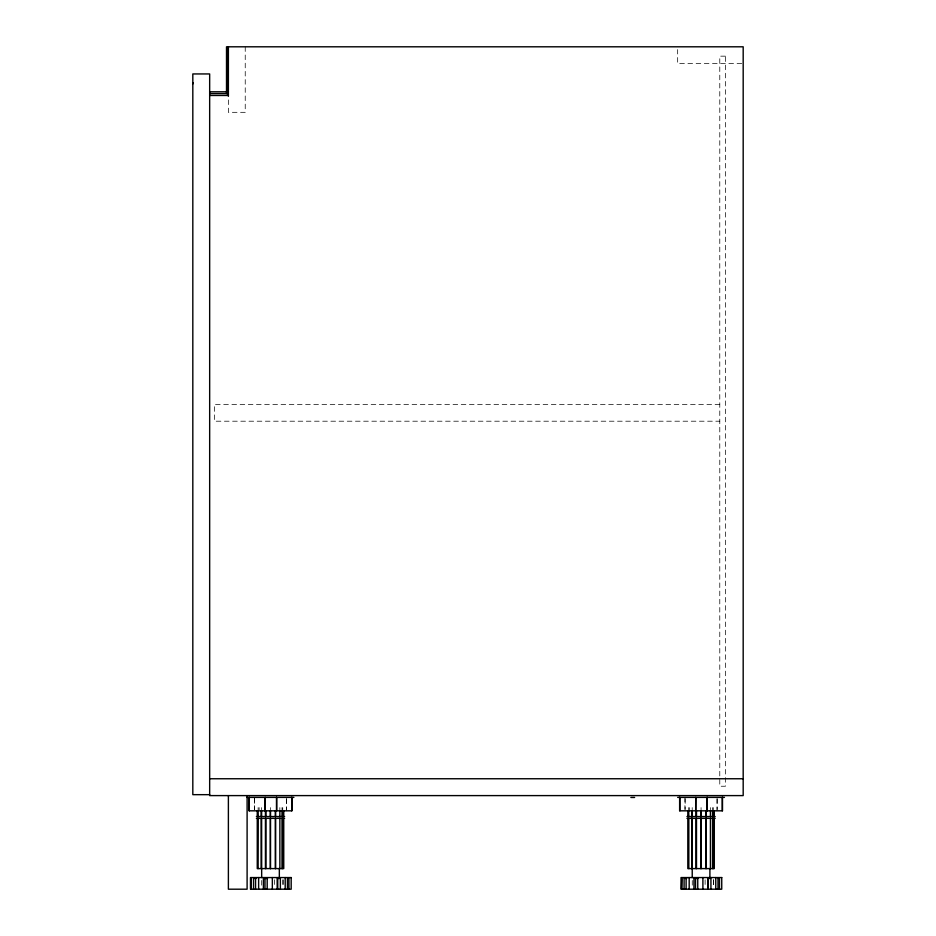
<?xml version="1.0" encoding="UTF-8"?>
<svg xmlns="http://www.w3.org/2000/svg" width="936" height="936" viewBox="0 0 936 936"><rect width="100%" height="100%" fill="white"/><g stroke="black" fill="none" stroke-linecap="round" stroke-linejoin="round"><path stroke-width="0.7" stroke-dasharray="4.68 3.51" d="M741.733 63.648L677.664 63.648L677.664 49.608M719.784 404.352L214.344 404.352L214.344 421.2L719.784 421.2M717.198 798.736L717.198 809.488M716.976 798.736L716.976 810.822M713.677 879.793L713.677 887.854M713.466 879.793L713.466 887.854M713.302 807.604L713.302 809.757M712.565 807.604L712.565 809.757M710.424 807.604L710.424 809.757M705.112 879.793L705.112 887.854M701.064 807.604L701.064 809.757M692.184 807.604L692.184 809.757M692.266 880.472L692.266 887.749M689.692 807.604L689.692 809.757M688.685 807.604L688.685 809.757M685.152 798.736L685.152 809.488M684.93 797.39L684.93 809.488M286.638 798.736L286.638 809.488M286.416 798.736L286.416 810.822M283.117 879.793L283.117 887.854M282.906 879.793L282.906 887.854M282.742 807.604L282.742 809.757M282.005 807.604L282.005 809.757M279.864 807.604L279.864 809.757M274.552 879.793L274.552 887.854M270.504 807.604L270.504 809.757M261.624 807.604L261.624 809.757M261.706 880.472L261.706 887.749M259.132 807.604L259.132 809.757M258.125 807.604L258.125 809.757M254.592 798.736L254.592 809.488M254.37 797.39L254.37 809.488M245.232 46.8L245.232 112.32L228.384 112.32L228.384 97.765M725.4 56.16L719.784 56.16L719.784 786.24L725.4 786.24L725.4 56.16"/><path stroke-width="1.4" d="M209.664 91.798L226.512 91.798M209.664 93.6L228.384 93.6M209.664 95.472L228.056 95.472L228.056 46.8M209.664 778.752L743.184 778.752M209.664 794.664L192.816 794.664L192.816 73.944L209.664 73.944L209.664 795.6L743.184 795.6L743.184 46.8L226.512 46.8L226.512 93.6M247.104 797.39L293.904 797.39M677.664 797.39L724.464 797.39M630.864 797.472L634.608 797.472M256.394 816.555L284.614 816.555M686.954 816.555L715.174 816.555M256.394 818.345L284.614 818.345M686.954 818.345L715.174 818.345M256.066 878.448L253.527 878.448L253.527 889.2M267.52 878.448L263.39 878.448L263.39 889.2M686.626 878.448L684.087 878.448L684.087 889.2M698.08 878.448L693.95 878.448L693.95 889.2M722.498 797.39L722.498 810.822L679.63 810.822L679.63 797.39M722.264 797.39L722.264 810.822M719.491 889.2L719.491 878.448L718.006 878.448L718.006 889.2M715.759 877.558L715.759 889.2M714.308 810.822L714.308 816.555M714.308 818.345L714.308 868.596L687.82 868.596L687.82 818.345M713.302 810.822L713.302 816.555M713.302 818.345L713.302 868.596M712.565 810.822L712.565 816.555M712.565 818.345L712.565 868.596M710.927 889.2L710.927 878.448L707.733 878.448L707.733 889.2M710.424 810.822L710.424 816.555M710.424 818.345L710.424 868.596M709.897 868.596L709.897 877.558M708.306 878.448L708.306 889.2M707.207 797.39L707.207 810.822M707.101 797.39L707.101 810.822M706.13 810.822L706.13 816.555M706.13 818.345L706.13 868.596M705.955 810.822L705.955 816.555M705.955 818.345L705.955 868.596M702.901 877.558L702.901 889.2M701.064 810.822L701.064 816.555M701.064 818.345L701.064 868.596M700.888 810.822L700.888 816.555M700.888 818.345L700.888 868.596M697.753 878.448L697.753 889.2M696.489 810.822L696.489 816.555M696.489 818.345L696.489 868.596M695.998 810.822L695.998 816.555M695.998 818.345L695.998 868.596M695.542 878.448L695.542 889.2M692.184 810.822L692.184 816.555M692.184 818.345L692.23 877.558M691.692 810.822L691.692 816.555M691.692 818.345L691.692 868.596M689.188 877.558L689.188 889.2M688.685 810.822L688.826 816.555M688.826 818.345L688.826 868.596M687.82 810.822L687.82 816.555M686.123 878.448L686.123 889.2M681.782 889.2L681.782 878.448L681.49 889.2M679.864 797.39L679.864 810.822M291.938 797.39L291.938 810.822L249.07 810.822L249.07 797.39M291.704 797.39L291.704 810.822M288.931 889.2L288.931 878.448L287.446 878.448L287.446 889.2M285.199 877.558L285.199 889.2M283.748 810.822L283.748 816.555M283.748 818.345L283.748 868.596L257.26 868.596L257.26 818.345M282.742 810.822L282.742 816.555M282.742 818.345L282.742 868.596M282.005 810.822L282.005 816.555M282.005 818.345L282.005 868.596M280.367 889.2L280.367 878.448L277.173 878.448L277.173 889.2M279.864 810.822L279.864 816.555M279.864 818.345L279.864 868.596M279.337 868.596L279.337 877.558M277.746 878.448L277.746 889.2M276.646 797.39L276.646 810.822M276.541 797.39L276.541 810.822M275.57 810.822L275.57 816.555M275.57 818.345L275.57 868.596M275.395 810.822L275.395 816.555M275.395 818.345L275.395 868.596M272.341 877.558L272.341 889.2M270.504 810.822L270.504 816.555M270.504 818.345L270.504 868.596M270.329 810.822L270.329 816.555M270.329 818.345L270.329 868.596M267.193 878.448L267.193 889.2M265.929 810.822L265.929 816.555M265.929 818.345L265.929 868.596M265.438 810.822L265.438 816.555M265.438 818.345L265.438 868.596M264.982 878.448L264.982 889.2M261.624 810.822L261.624 816.555M261.624 818.345L261.671 877.558M261.132 810.822L261.132 816.555M261.132 818.345L261.132 868.596M258.628 877.558L258.628 889.2M258.125 810.822L258.266 816.555M258.266 818.345L258.125 868.596M257.26 810.822L257.26 816.555M255.563 878.448L255.563 889.2M251.222 889.2L251.222 878.448L250.93 889.2M249.304 797.39L249.304 810.822M247.104 795.6L247.104 889.2L228.384 889.2L228.384 795.6M228.384 46.8L228.384 96.303M193.108 82.777L193.108 83.749M291.178 877.558L250.474 877.558L250.474 889.2L291.178 889.2L291.178 877.558M721.738 877.558L681.034 877.558L681.034 889.2L721.738 889.2L721.738 877.558M695.776 810.822L695.776 797.39L695.67 810.822M265.216 810.822L265.216 797.39L265.11 810.822"/></g></svg>
